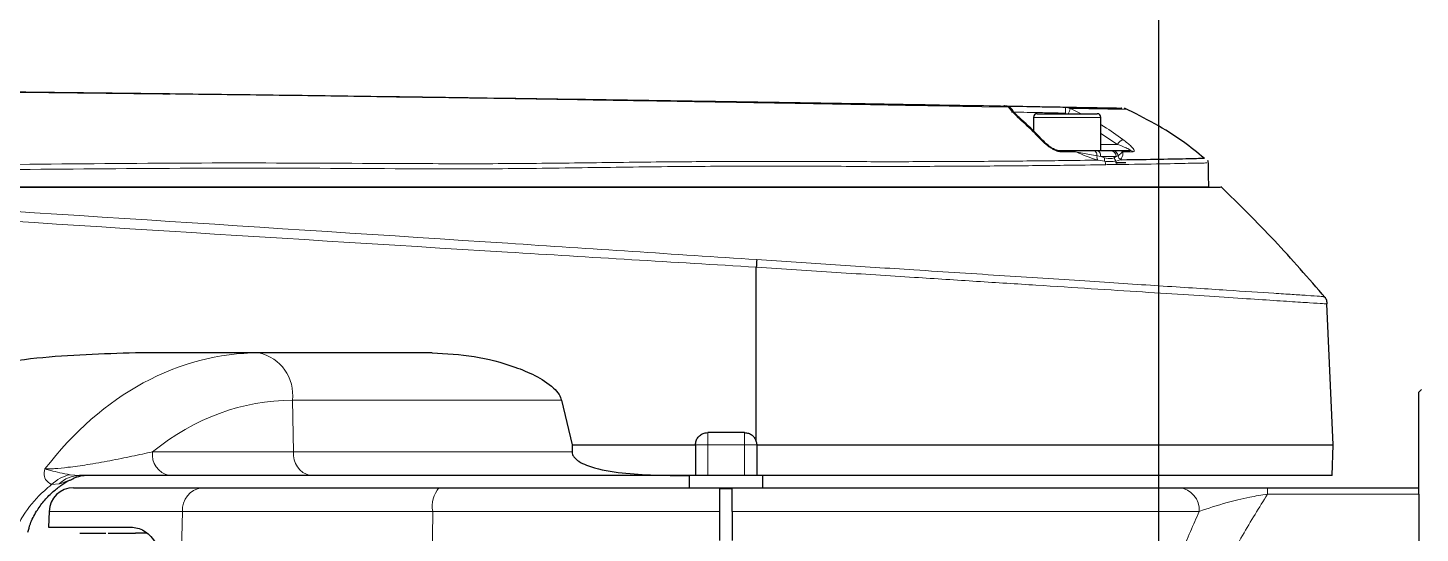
# Model space of a CAD drawing. Header units: millimetres. Extents: x 0 to 8400, y 0 to 5940.
# Drawn here: x 2664.6 to 2779.2, y 2030.9 to 2072.5 of the extents above; entities that cross this region are included whole.
import ezdxf

# ---------------------------------------------------------------- set-up
doc = ezdxf.new("R2010")
doc.units = ezdxf.units.MM
doc.linetypes.add('CENTERX2', pattern=[20.32, 12.7, -2.54, 2.54, -2.54])
doc.layers.add('do kich thuoc', color=10, linetype='Continuous', lineweight=5, plot=False)

msp = doc.modelspace()

# ---------------------------------------------------------------- linework, layer by layer
at = {"color": 8, "linetype": 'Continuous', "lineweight": 15}
for p, q in [((2745.354, 2065.923), (2743.142, 2065.963)), ((2750.456, 2065.829), (2751.319, 2065.387)), ((2747.889, 2065.084), (2747.401, 2065.084)), ((2752.952, 2065.084), (2747.889, 2065.084)), ((2754.318, 2062.855), (2752.952, 2063.76)), ((2752.937, 2061.863), (2752.636, 2061.911)), ((2752.937, 2061.863), (2753.24, 2061.763)), ((2754.205, 2061.863), (2752.937, 2061.863)), ((2752.952, 2062.855), (2754.318, 2062.855)), ((2754.069, 2061.776), (2754.205, 2061.863)), ((2754.358, 2061.925), (2754.205, 2061.863)), ((2753.27, 2061.476), (2752.686, 2061.57)), ((2754.576, 2061.598), (2754.186, 2061.489)), ((2754.576, 2061.598), (2754.668, 2061.6)), ((2708.546, 2041.808), (2686.396, 2041.808)), ((2686.396, 2041.808), (2686.497, 2037.559)), ((2720.585, 2039.143), (2720.585, 2038.134)), ((2723.613, 2039.143), (2723.613, 2038.134)), ((2719.576, 2038.134), (2720.585, 2038.134)), ((2720.585, 2038.134), (2720.585, 2035.61)), ((2723.613, 2038.134), (2720.585, 2038.134)), ((2724.622, 2038.134), (2723.613, 2038.134)), ((2723.613, 2035.61), (2723.613, 2038.134)), ((2674.884, 2037.559), (2686.497, 2037.559)), ((2686.497, 2037.559), (2709.422, 2037.559)), ((2668.11, 2035.676), (2668.882, 2035.61)), ((2667.188, 2034.914), (2666.582, 2034.857)), ((2722.099, 2034.553), (2722.099, 2034.601)), ((2766.663, 2034.072), (2766.663, 2034.601)), ((2779.128, 2034.072), (2766.663, 2034.072)), ((2677.36, 2032.653), (2666.37, 2032.653)), ((2677.36, 2032.653), (2676.744, 2009.872)), ((2697.949, 2032.653), (2677.36, 2032.653)), ((2697.949, 2032.653), (2697.747, 2009.872)), ((2721.594, 2032.653), (2697.949, 2032.653)), ((2761.05, 2032.653), (2722.604, 2032.653))]:
    msp.add_line(p, q, dxfattribs=at)
at = {"color": 7, "linetype": 'Continuous', "lineweight": 30}
for p, q in [((2745.636, 2065.716), (2745.62, 2065.744)), ((2747.703, 2065.387), (2748.139, 2065.387)), ((2748.139, 2065.387), (2752.649, 2065.387)), ((2747.401, 2065.084), (2747.401, 2063.943)), ((2752.952, 2062.359), (2752.952, 2065.084)), ((2748.17, 2063.187), (2748.175, 2063.181)), ((2748.25, 2063.116), (2748.18, 2063.186)), ((2749.376, 2062.359), (2750.644, 2062.359)), ((2752.342, 2062.359), (2752.617, 2062.359)), ((2752.617, 2062.359), (2753.737, 2062.359)), ((2753.737, 2062.359), (2753.882, 2062.359)), ((2754.48, 2062.359), (2755.336, 2062.359)), ((2748.662, 2059.331), (2748.662, 2059.305)), ((2751.69, 2059.305), (2751.69, 2059.331)), ((2724.585, 2038.407), (2724.585, 2052.759)), ((2724.585, 2052.759), (2724.585, 2052.759)), ((2772.073, 2038.134), (2771.561, 2049.743)), ((2697.897, 2045.704), (2673.485, 2045.704)), ((2779.33, 2042.676), (2779.128, 2042.474)), ((2779.128, 2034.072), (2779.128, 2042.474)), ((2708.546, 2041.808), (2709.42, 2038.134)), ((2723.613, 2039.143), (2720.585, 2039.143)), ((2709.42, 2038.134), (2719.576, 2038.134)), ((2709.42, 2038.134), (2709.422, 2037.559)), ((2719.576, 2038.134), (2719.576, 2035.61)), ((2724.585, 2038.407), (2724.622, 2038.134)), ((2724.622, 2038.134), (2772.073, 2038.134)), ((2724.622, 2038.134), (2724.622, 2035.61)), ((2771.985, 2035.61), (2772.073, 2038.134)), ((2687.873, 2035.61), (2676.26, 2035.61)), ((2719.092, 2035.61), (2687.873, 2035.61)), ((2719.071, 2035.61), (2719.071, 2034.601)), ((2719.576, 2035.61), (2719.092, 2035.61)), ((2720.585, 2035.61), (2719.576, 2035.61)), ((2723.613, 2035.61), (2720.585, 2035.61)), ((2724.622, 2035.61), (2723.613, 2035.61)), ((2771.985, 2035.61), (2724.622, 2035.61)), ((2725.127, 2034.601), (2725.127, 2035.61)), ((2668.447, 2035.397), (2668.378, 2035.369)), ((2668.387, 2034.601), (2678.922, 2034.601)), ((2678.922, 2034.601), (2698.462, 2034.601)), ((2698.462, 2034.601), (2722.099, 2034.601)), ((2721.594, 2034.553), (2722.099, 2034.553)), ((2722.099, 2034.601), (2759.383, 2034.601)), ((2722.099, 2034.553), (2722.604, 2034.552)), ((2766.663, 2034.601), (2779.128, 2034.601)), ((2779.128, 2034.072), (2779.128, 2011.672)), ((2666.37, 2032.653), (2666.325, 2031.371)), ((2721.594, 2030.262), (2721.594, 2032.653)), ((2722.604, 2032.653), (2722.604, 2030.265)), ((2666.325, 2031.371), (2673.25, 2031.371)), ((2668.911, 2030.866), (2671.045, 2030.866)), ((2671.222, 2030.866), (2673.496, 2030.866)), ((2674.417, 2030.866), (2673.496, 2030.866))]:
    msp.add_line(p, q, dxfattribs=at)
at = {"color": 0, "lineweight": 25}
for points in [[(2757.721, 2735.715), (3157.721, 2735.715), (3157.721, 1283.715), (2757.721, 1283.715)], [(2757.721, 2169.715), (3077.721, 2169.715), (3077.721, 1849.715), (2757.721, 1849.715)]]:
    msp.add_lwpolyline(points, close=True, dxfattribs=at)
at = {"color": 8, "linetype": 'Continuous', "lineweight": 15, "flags": 128}
for points in [[(2752.636, 2061.911), (2752.625, 2062.001), (2752.604, 2062.086), (2752.575, 2062.163), (2752.539, 2062.23), (2752.496, 2062.285), (2752.447, 2062.326), (2752.395, 2062.35), (2752.342, 2062.359)], [(2752.937, 2061.863), (2752.93, 2061.96), (2752.911, 2062.053), (2752.881, 2062.139), (2752.841, 2062.214), (2752.793, 2062.275), (2752.738, 2062.321), (2752.678, 2062.349), (2752.617, 2062.359)]]:
    msp.add_lwpolyline(points, dxfattribs=at)
at = {"color": 7, "linetype": 'Continuous', "lineweight": 30, "flags": 128}
msp.add_lwpolyline([(2761.834, 2059.331), (2761.815, 2060.384), (2761.799, 2061.34)], dxfattribs=at)
at = {"color": 7, "linetype": 'CENTERX2', "lineweight": 0}
msp.add_arc((2367.811, 2009.872), 709.586, 100, 80, dxfattribs=at)
at = {"color": 8, "linetype": 'Continuous', "lineweight": 15}
for centre, radius, start, end in [((2745.268, 2065.508), 0.424, 33.82215, 78.217), ((2746.075, 2065.63), 3.959, 357.21298, 4.39296), ((2758.147, 2062.085), 8.553, 154.04081, 157.31017), ((2746.231, 2064.703), 0.269, 47.06859, 86.987), ((2747.988, 2063.018), 0.248, 42.73742, 88.09386), ((2755.087, 2062.47), 0.86, 112.28522, 153.4511), ((2749.368, 2062.054), 0.305, 42.7621, 88.54019), ((2750.637, 2062.035), 0.324, 44.24329, 88.79295), ((2753.178, 2061.818), 0.55, 170.23659, 206.71836), ((2753.718, 2061.873), 0.487, 358.85328, 87.79012), ((2753.872, 2061.87), 0.489, 6.45546, 88.79858), ((2754.636, 2061.84), 0.571, 186.46953, 217.94668), ((2754.881, 2062.038), 0.535, 192.21002, 235.32149), ((2754.476, 2061.971), 0.387, 48.33184, 89.42047), ((2755.332, 2061.956), 0.402, 49.16505, 89.52527), ((2753.823, 2061.679), 0.589, 171.77171, 200.11713), ((2752.753, 2061.181), 0.595, 0.75446, 29.70061), ((2753.684, 2061.195), 0.582, 0.74203, 30.35758), ((2682.889, 2042.251), 3.534, 352.78964, 77.67182), ((2676.637, 2037.337), 1.767, 172.78964, 257.67182), ((2688.25, 2037.337), 1.767, 172.78964, 257.67182), ((2668.626, 2032.878), 2.845, 100.44886, 135.91383), ((2668.906, 2033.142), 2.469, 90.55824, 134.11269), ((2679.171, 2032.801), 1.817, 97.87646, 184.68794), ((2700.234, 2033.093), 2.327, 139.61471, 190.91783), ((2759.198, 2032.756), 1.854, 356.81418, 84.2778)]:
    msp.add_arc(centre, radius, start, end, dxfattribs=at)
at = {"color": 7, "linetype": 'Continuous', "lineweight": 30}
for centre, radius, start, end in [((2747.703, 2065.084), 0.303, 90, 180), ((2752.649, 2065.084), 0.303, 0, 90), ((2669.563, 2032.582), 3.028, 90.08086, 113.41646), ((2668.387, 2032.582), 2.019, 90, 178)]:
    msp.add_arc(centre, radius, start, end, dxfattribs=at)
at = {"color": 8, "linetype": 'Continuous', "lineweight": 15}
for centre, major_axis, ratio, start_param, end_param in [((2684.401, 2009.872), (-1.625, 35.813), 0.7306529, 6.2500374, 6.9976217), ((2687.153, 2010.012), (-1.625, 31.773), 0.7304642, 6.2458525, 6.768765)]:
    msp.add_ellipse(centre, major_axis=major_axis, ratio=ratio, start_param=start_param, end_param=end_param, dxfattribs=at)
at = {"color": 7, "linetype": 'Continuous', "lineweight": 30}
for points, knots in [([(2561.251, 2067.905), (2570.314, 2067.87), (2604.553, 2067.738), (2641.348, 2067.426), (2670.63, 2067.095), (2674.749, 2067.045), (2676.345, 2067.026)], [0, 0, 0, 0, 0.23618928, 0.89233763, 0.9582683, 1, 1, 1, 1]), ([(2743.142, 2065.963), (2742.631, 2065.972), (2740.737, 2066.007), (2736.896, 2066.077), (2731.714, 2066.17), (2726.176, 2066.265), (2720.759, 2066.357), (2715.648, 2066.444), (2710.987, 2066.521), (2706.501, 2066.595), (2700.919, 2066.683), (2694.275, 2066.777), (2686.707, 2066.88), (2679.133, 2066.976), (2671.567, 2067.068), (2641.352, 2067.417), (2604.558, 2067.732), (2570.317, 2067.867), (2561.253, 2067.903)], [0, 0, 0, 0, 0.0110802, 0.0411221, 0.0711648, 0.1018581, 0.1325492, 0.1589017, 0.1852592, 0.2112445, 0.2371167, 0.2780174, 0.3190027, 0.3601947, 0.4014656, 0.4426063, 0.8524586, 1, 1, 1, 1]), ([(2694.956, 2066.789), (2697.261, 2066.758), (2701.167, 2066.705), (2706.563, 2066.628), (2711.063, 2066.563), (2715.709, 2066.494), (2720.772, 2066.417), (2726.131, 2066.333), (2731.599, 2066.246), (2736.731, 2066.161), (2741.333, 2066.084), (2743.914, 2066.039), (2745.148, 2066.018)], [0, 0, 0, 0, 0.1294206, 0.2194348, 0.3098192, 0.4001519, 0.4904714, 0.5955024, 0.7005337, 0.8032404, 0.9059448, 1, 1, 1, 1]), ([(2710.605, 2066.548), (2712.076, 2066.524), (2715.32, 2066.473), (2720.531, 2066.388), (2726.102, 2066.295), (2731.551, 2066.2), (2735.565, 2066.128), (2737.667, 2066.088), (2738.152, 2066.079)], [0, 0, 0, 0, 0.16169234, 0.35650293, 0.55130841, 0.74641695, 0.94149312, 1, 1, 1, 1]), ([(2745.087, 2066.019), (2745.081, 2066.019), (2745.032, 2066.019), (2744.84, 2066.036), (2745.072, 2066.017), (2745.095, 2066.015)], [0, 0, 0, 0, 0.12577784, 0.91479684, 1, 1, 1, 1]), ([(2745.644, 2065.704), (2745.625, 2065.735), (2745.569, 2065.825), (2745.435, 2065.945), (2745.241, 2066.022), (2745.115, 2066.015), (2745.055, 2066.011)], [0, 0, 0, 0, 0.1686964, 0.4947146, 0.7605327, 1, 1, 1, 1]), ([(2745.123, 2066.018), (2745.288, 2066.016), (2745.619, 2066.01), (2746.783, 2065.99), (2748.289, 2065.963), (2749.445, 2065.943), (2750.023, 2065.933)], [0, 0, 0, 0, 0.2499585, 0.4999549, 0.7499763, 1, 1, 1, 1]), ([(2746.415, 2064.904), (2746.354, 2064.957), (2746.083, 2065.192), (2745.786, 2065.501), (2745.682, 2065.668), (2745.647, 2065.723)], [0, 0, 0, 0, 0.1625168, 0.7184572, 1, 1, 1, 1]), ([(2750.023, 2065.933), (2750.154, 2065.918), (2750.304, 2065.901), (2750.439, 2065.838), (2750.456, 2065.829)], [0, 0, 0, 0, 0.8692272, 1, 1, 1, 1]), ([(2750.023, 2065.933), (2750.227, 2065.929), (2751.355, 2065.909), (2753.02, 2065.88), (2754.288, 2065.857), (2754.768, 2065.848), (2754.65, 2065.85), (2754.634, 2065.851)], [0, 0, 0, 0, 0.0680876, 0.3776146, 0.687107, 0.9572778, 1, 1, 1, 1]), ([(2761.45, 2061.724), (2760.889, 2062.185), (2758.889, 2063.83), (2756.571, 2065.002), (2754.903, 2065.846)], [0, 0, 0, 0, 0.2806912, 1, 1, 1, 1]), ([(2755.067, 2065.758), (2755.049, 2065.768), (2755.023, 2065.782), (2754.994, 2065.79), (2754.984, 2065.793)], [0, 0, 0, 0, 0.6731403, 1, 1, 1, 1]), ([(2748.165, 2063.182), (2748.083, 2063.273), (2747.518, 2063.903), (2746.916, 2064.434), (2746.401, 2064.888)], [0, 0, 0, 0, 0.14515114, 1, 1, 1, 1]), ([(2749.367, 2062.358), (2749.371, 2062.358), (2749.38, 2062.359), (2749.371, 2062.359), (2749.343, 2062.363), (2749.295, 2062.375), (2749.218, 2062.402), (2749.109, 2062.451), (2748.946, 2062.54), (2748.711, 2062.697), (2748.451, 2062.903), (2748.314, 2063.048), (2748.25, 2063.116)], [0, 0, 0, 0, 0.0277484, 0.0608794, 0.0934771, 0.1357651, 0.1826746, 0.2494853, 0.3483951, 0.5086291, 0.7695889, 1, 1, 1, 1]), ([(2750.644, 2062.359), (2750.828, 2062.359), (2751.358, 2062.359), (2751.953, 2062.359), (2752.342, 2062.359)], [0, 0, 0, 0, 0.3476355, 1, 1, 1, 1]), ([(2753.882, 2062.359), (2753.978, 2062.359), (2754.129, 2062.359), (2754.386, 2062.359), (2754.48, 2062.359)], [0, 0, 0, 0, 0.6334828, 1, 1, 1, 1]), ([(2754.997, 2061.349), (2755.001, 2061.349), (2755.016, 2061.349), (2754.931, 2061.349), (2754.745, 2061.349), (2754.469, 2061.349), (2754.249, 2061.349), (2754.14, 2061.349)], [0, 0, 0, 0, 0.0602208, 0.2961684, 0.5318626, 0.7674781, 1, 1, 1, 1]), ([(2754.668, 2061.6), (2755.761, 2061.616), (2758.084, 2061.65), (2760.316, 2061.699), (2761.548, 2061.727), (2761.477, 2061.727), (2761.453, 2061.727)], [0, 0, 0, 0, 0.2603337, 0.5532772, 0.8462066, 1, 1, 1, 1]), ([(2761.787, 2061.369), (2761.783, 2061.425), (2761.779, 2061.483), (2761.749, 2061.53), (2761.748, 2061.532)], [0, 0, 0, 0, 0.96710318, 1, 1, 1, 1]), ([(2761.704, 2059.331), (2761.74, 2059.331), (2761.897, 2059.331), (2760.952, 2059.331), (2758.85, 2059.331), (2755.581, 2059.331), (2751.293, 2059.331), (2746.106, 2059.331), (2740.144, 2059.331), (2734.338, 2059.331), (2728.972, 2059.331), (2724.262, 2059.331), (2713.589, 2059.331), (2696.988, 2059.331), (2674.522, 2059.331), (2652.928, 2059.331), (2638.889, 2059.331), (2632.258, 2059.331)], [0, 0, 0, 0, 0.013789, 0.0604528, 0.1064789, 0.1525011, 0.1987352, 0.2449638, 0.2913145, 0.3376602, 0.3685157, 0.3994894, 0.4304355, 0.5767031, 0.7229741, 0.8691676, 1, 1, 1, 1]), ([(2632.424, 2059.331), (2641.489, 2059.331), (2659.622, 2059.331), (2681.331, 2059.331), (2697.488, 2059.331), (2707.115, 2059.331), (2715.721, 2059.331), (2723.321, 2059.331), (2730.728, 2059.331), (2737.703, 2059.331), (2744.079, 2059.331), (2749.749, 2059.331), (2754.588, 2059.331), (2758.432, 2059.331), (2761.156, 2059.331), (2762.691, 2059.331), (2762.757, 2059.331), (2762.786, 2059.331)], [0, 0, 0, 0, 0.176826, 0.3536727, 0.4217997, 0.4898411, 0.5386767, 0.5875218, 0.6360819, 0.682838, 0.7295978, 0.7763417, 0.8230855, 0.8700391, 0.9169908, 0.9638941, 1, 1, 1, 1]), ([(2771.423, 2050.247), (2770.046, 2051.831), (2767.296, 2054.997), (2764.308, 2057.938), (2762.816, 2059.407)], [0, 0, 0, 0, 0.5006406, 1, 1, 1, 1]), ([(2724.618, 2053.377), (2724.616, 2053.338), (2724.613, 2053.25), (2724.604, 2053.048), (2724.592, 2052.872), (2724.585, 2052.759)], [0, 0, 0, 0, 0.2209028, 0.5008634, 1, 1, 1, 1]), ([(2771.563, 2049.744), (2771.564, 2049.809), (2771.564, 2049.978), (2771.46, 2050.2), (2771.347, 2050.327), (2771.303, 2050.378)], [0, 0, 0, 0, 0.27551433, 0.71160244, 1, 1, 1, 1]), ([(2673.485, 2045.704), (2670.771, 2045.618), (2665.335, 2045.445), (2657.287, 2044.045), (2649.835, 2041.896), (2643.161, 2039.074), (2637.347, 2035.764), (2632.155, 2031.808), (2628.611, 2028.183), (2626.906, 2025.853), (2626.471, 2025.259)], [0, 0, 0, 0, 0.1532214, 0.3069003, 0.4600125, 0.5906136, 0.7154583, 0.8370404, 0.958452, 1, 1, 1, 1]), ([(2697.897, 2045.704), (2699.055, 2045.646), (2701.371, 2045.529), (2704.203, 2044.77), (2706.398, 2043.874), (2707.645, 2043.113), (2708.351, 2042.347), (2708.489, 2041.966), (2708.546, 2041.808)], [0, 0, 0, 0, 0.2946853, 0.5893602, 0.7406004, 0.897482, 0.9575438, 1, 1, 1, 1]), ([(2719.576, 2038.134), (2719.587, 2038.247), (2719.609, 2038.474), (2719.783, 2038.777), (2720.04, 2039.005), (2720.323, 2039.126), (2720.511, 2039.138), (2720.585, 2039.143)], [0, 0, 0, 0, 0.2146711, 0.4293252, 0.6442666, 0.8594038, 1, 1, 1, 1]), ([(2723.613, 2039.143), (2723.727, 2039.132), (2723.954, 2039.11), (2724.254, 2038.936), (2724.478, 2038.694), (2724.551, 2038.497), (2724.585, 2038.407)], [0, 0, 0, 0, 0.2601454, 0.5203183, 0.7801514, 1, 1, 1, 1]), ([(2709.422, 2037.559), (2709.431, 2037.482), (2709.452, 2037.312), (2709.643, 2037.03), (2710.21, 2036.578), (2711.656, 2036.072), (2713.87, 2035.753), (2716.494, 2035.621), (2718.24, 2035.614), (2719.092, 2035.61)], [0, 0, 0, 0, 0.0222559, 0.0495898, 0.0965589, 0.2326905, 0.4893281, 0.7507197, 1, 1, 1, 1]), ([(2676.26, 2035.61), (2675.634, 2035.61), (2674.371, 2035.61), (2672.218, 2035.61), (2670.325, 2035.61), (2669.192, 2035.61), (2668.882, 2035.61)], [0, 0, 0, 0, 0.2951566, 0.5963922, 0.8897486, 1, 1, 1, 1]), ([(2664.628, 2030.936), (2664.686, 2031.165), (2664.821, 2031.699), (2665.266, 2032.592), (2665.891, 2033.47), (2666.583, 2034.199), (2667.299, 2034.776), (2667.938, 2035.174), (2668.269, 2035.315), (2668.397, 2035.369)], [0, 0, 0, 0, 0.1591613, 0.3710043, 0.539744, 0.6880753, 0.8159907, 0.9286126, 1, 1, 1, 1]), ([(2721.594, 2032.653), (2721.594, 2032.838), (2721.594, 2033.249), (2721.594, 2033.825), (2721.594, 2034.297), (2721.594, 2034.493), (2721.594, 2034.548), (2721.594, 2034.553)], [0, 0, 0, 0, 0.21026491, 0.46647175, 0.72267281, 0.97889202, 1, 1, 1, 1]), ([(2722.604, 2032.653), (2722.604, 2032.838), (2722.604, 2033.248), (2722.604, 2033.824), (2722.604, 2034.296), (2722.604, 2034.492), (2722.604, 2034.548), (2722.604, 2034.552)], [0, 0, 0, 0, 0.2097845, 0.466121, 0.7224773, 0.9788304, 1, 1, 1, 1]), ([(2759.383, 2034.601), (2759.796, 2034.601), (2760.634, 2034.601), (2762.386, 2034.601), (2764.4, 2034.601), (2765.99, 2034.601), (2766.663, 2034.601)], [0, 0, 0, 0, 0.2295786, 0.4658453, 0.7735847, 1, 1, 1, 1]), ([(2673.25, 2031.371), (2673.609, 2031.297), (2674.29, 2031.158), (2675.122, 2030.194), (2675.631, 2029.014), (2675.79, 2028.03), (2675.778, 2027.464), (2675.775, 2027.334)], [0, 0, 0, 0, 0.2980253, 0.5649311, 0.7536794, 0.9434809, 1, 1, 1, 1])]:
    msp.add_open_spline(points, degree=3, knots=knots, dxfattribs=at)
at = {"color": 8, "linetype": 'Continuous', "lineweight": 15}
for points, knots in [([(2745.354, 2065.923), (2745.341, 2065.934), (2745.275, 2065.993), (2745.205, 2066.007), (2745.148, 2066.018)], [0, 0, 0, 0, 0.1918652, 1, 1, 1, 1]), ([(2746.245, 2064.972), (2745.917, 2065.281), (2745.559, 2065.62), (2745.37, 2065.899), (2745.354, 2065.923)], [0, 0, 0, 0, 0.91512, 1, 1, 1, 1]), ([(2750.03, 2065.437), (2749.51, 2065.447), (2748.468, 2065.467), (2747.097, 2065.494), (2746.096, 2065.513), (2745.557, 2065.524), (2745.582, 2065.523), (2745.591, 2065.523)], [0, 0, 0, 0, 0.2191426, 0.4382875, 0.6574131, 0.8765096, 1, 1, 1, 1]), ([(2755.071, 2065.748), (2755.082, 2065.747), (2755.195, 2065.745), (2754.717, 2065.753), (2753.436, 2065.775), (2751.77, 2065.805), (2750.64, 2065.826), (2750.456, 2065.829)], [0, 0, 0, 0, 0.0304066, 0.3082501, 0.618673, 0.9381008, 1, 1, 1, 1]), ([(2747.996, 2063.266), (2747.823, 2063.449), (2747.252, 2064.054), (2746.659, 2064.595), (2746.245, 2064.972)], [0, 0, 0, 0, 0.3026517, 1, 1, 1, 1]), ([(2752.952, 2064.487), (2753.035, 2064.436), (2753.652, 2064.053), (2754.246, 2063.631), (2754.761, 2063.266)], [0, 0, 0, 0, 0.1349197, 1, 1, 1, 1]), ([(2749.592, 2062.261), (2749.536, 2062.266), (2749.424, 2062.275), (2749.197, 2062.356), (2748.903, 2062.507), (2748.489, 2062.792), (2748.189, 2063.063), (2748.024, 2063.237), (2747.996, 2063.266)], [0, 0, 0, 0, 0.1027811, 0.2054665, 0.342266, 0.5575555, 0.9264831, 1, 1, 1, 1]), ([(2754.761, 2063.266), (2755.013, 2063.071), (2755.346, 2062.814), (2755.609, 2062.513), (2755.693, 2062.373), (2755.691, 2062.288), (2755.644, 2062.262), (2755.604, 2062.261), (2755.596, 2062.261)], [0, 0, 0, 0, 0.4750078, 0.6262383, 0.7781707, 0.8832352, 0.9768297, 1, 1, 1, 1]), ([(2750.869, 2062.261), (2750.647, 2062.261), (2750.229, 2062.261), (2749.795, 2062.261), (2749.592, 2062.261)], [0, 0, 0, 0, 0.5322453, 1, 1, 1, 1]), ([(2752.686, 2061.57), (2752.227, 2061.719), (2751.635, 2061.912), (2751.01, 2062.197), (2750.869, 2062.261)], [0, 0, 0, 0, 0.7759531, 1, 1, 1, 1]), ([(2752.636, 2061.911), (2752.236, 2061.981), (2751.65, 2062.083), (2751.057, 2062.218), (2750.869, 2062.261)], [0, 0, 0, 0, 0.6826693, 1, 1, 1, 1]), ([(2753.24, 2061.763), (2753.447, 2061.718), (2753.769, 2061.649), (2753.99, 2061.742), (2754.069, 2061.776)], [0, 0, 0, 0, 0.6418236, 1, 1, 1, 1]), ([(2755.336, 2062.359), (2755.34, 2062.359), (2755.357, 2062.359), (2755.37, 2062.364), (2755.373, 2062.378), (2755.358, 2062.394), (2755.311, 2062.431), (2755.21, 2062.488), (2754.89, 2062.64), (2754.567, 2062.761), (2754.318, 2062.855)], [0, 0, 0, 0, 0.0155883, 0.0542539, 0.0792357, 0.1442628, 0.1611882, 0.3024841, 0.460062, 1, 1, 1, 1]), ([(2754.733, 2062.261), (2754.694, 2062.218), (2754.579, 2062.09), (2754.446, 2061.991), (2754.358, 2061.925)], [0, 0, 0, 0, 0.336339, 1, 1, 1, 1]), ([(2754.733, 2062.261), (2754.743, 2062.216), (2754.8, 2061.947), (2754.678, 2061.757), (2754.576, 2061.598)], [0, 0, 0, 0, 0.16499514, 1, 1, 1, 1]), ([(2755.596, 2062.261), (2755.428, 2062.261), (2755.147, 2062.261), (2754.852, 2062.261), (2754.733, 2062.261)], [0, 0, 0, 0, 0.5986574, 1, 1, 1, 1]), ([(2753.348, 2061.189), (2752.236, 2061.172), (2749.629, 2061.131), (2744.642, 2061.085), (2738.616, 2061.047), (2732.024, 2061.053), (2725.176, 2061.074), (2718.035, 2061.05), (2710.71, 2060.946), (2703.227, 2060.84), (2693.485, 2060.859), (2681.571, 2060.947), (2667.468, 2060.818), (2650.982, 2060.726), (2639.387, 2060.149), (2632.256, 2060.149), (2632.256, 2060.149)], [0, 0, 0, 0, 0.0417304, 0.0978281, 0.1539283, 0.2085524, 0.2636319, 0.3185917, 0.3774784, 0.4364014, 0.4952193, 0.6073547, 0.7195449, 0.8317398, 0.9999995, 1, 1, 1, 1]), ([(2651.374, 2061.043), (2652.024, 2061.053), (2657.377, 2061.136), (2667.426, 2061.259), (2681.547, 2061.366), (2693.361, 2061.291), (2702.899, 2061.258), (2710.072, 2061.336), (2716.677, 2061.425), (2722.703, 2061.461), (2728.107, 2061.454), (2733.391, 2061.438), (2738.952, 2061.438), (2744.527, 2061.473), (2749.276, 2061.517), (2751.738, 2061.555), (2752.686, 2061.57)], [0, 0, 0, 0, 0.018487, 0.152181, 0.28587, 0.4194922, 0.486632, 0.5538955, 0.621128, 0.6721775, 0.7234955, 0.7745777, 0.8253033, 0.8918014, 0.9582965, 1, 1, 1, 1]), ([(2754.186, 2061.489), (2754.032, 2061.468), (2753.755, 2061.428), (2753.419, 2061.461), (2753.27, 2061.476)], [0, 0, 0, 0, 0.5556022, 1, 1, 1, 1]), ([(2754.266, 2061.203), (2754.1, 2061.205), (2753.799, 2061.21), (2753.487, 2061.196), (2753.348, 2061.189)], [0, 0, 0, 0, 0.5528022, 1, 1, 1, 1]), ([(2761.647, 2061.337), (2761.673, 2061.336), (2761.748, 2061.334), (2760.517, 2061.315), (2758.168, 2061.257), (2755.574, 2061.221), (2754.266, 2061.203)], [0, 0, 0, 0, 0.1498671, 0.4261456, 0.7105522, 1, 1, 1, 1]), ([(2724.585, 2052.759), (2717.756, 2053.168), (2691.135, 2054.76), (2655.883, 2057.018), (2627.454, 2058.792), (2618.816, 2059.331)], [0, 0, 0, 0, 0.1936461, 0.7549831, 1, 1, 1, 1]), ([(2632.424, 2059.331), (2636.535, 2059.068), (2660.437, 2057.539), (2691.166, 2055.575), (2717.787, 2053.826), (2724.618, 2053.377)], [0, 0, 0, 0, 0.1337809, 0.7777352, 1, 1, 1, 1]), ([(2771.488, 2049.74), (2771.453, 2049.742), (2771.384, 2049.745), (2770.233, 2049.82), (2768.576, 2049.926), (2766.34, 2050.069), (2763.559, 2050.248), (2760.239, 2050.464), (2756.444, 2050.709), (2752.233, 2050.98), (2747.65, 2051.274), (2742.768, 2051.584), (2737.281, 2051.944), (2731.201, 2052.318), (2726.79, 2052.612), (2724.585, 2052.759)], [0, 0, 0, 0, 0.08314146, 0.16003991, 0.23376869, 0.30773405, 0.3814629, 0.45530842, 0.52939116, 0.60323745, 0.67647813, 0.74994911, 0.82319025, 0.9115965, 1, 1, 1, 1]), ([(2724.618, 2053.377), (2726.791, 2053.236), (2731.178, 2052.95), (2738.07, 2052.497), (2743.907, 2052.123), (2748.649, 2051.814), (2753.16, 2051.522), (2757.269, 2051.252), (2760.87, 2051.02), (2764.099, 2050.808), (2766.749, 2050.636), (2768.76, 2050.507), (2770.084, 2050.421), (2771.145, 2050.35), (2771.221, 2050.345), (2771.26, 2050.343)], [0, 0, 0, 0, 0.0875893, 0.1767902, 0.2851579, 0.3409369, 0.3967154, 0.5059372, 0.5621865, 0.618436, 0.7274706, 0.7836249, 0.8397782, 0.9166564, 1, 1, 1, 1]), ([(2666.029, 2036.149), (2666.224, 2036.151), (2666.472, 2036.155), (2667.108, 2036.196), (2668.089, 2036.293), (2669.671, 2036.52), (2671.445, 2036.837), (2673.228, 2037.201), (2674.329, 2037.439), (2674.884, 2037.559)], [0, 0, 0, 0, 0.0756472, 0.0961972, 0.2048453, 0.3614898, 0.5613442, 0.7789162, 1, 1, 1, 1]), ([(2666.582, 2034.857), (2666.388, 2034.983), (2666.04, 2035.209), (2665.937, 2035.663), (2665.973, 2035.946), (2665.999, 2036.055), (2666.017, 2036.114), (2666.028, 2036.146), (2666.029, 2036.149)], [0, 0, 0, 0, 0.4536854, 0.8119499, 0.9026949, 0.9487812, 0.9951377, 1, 1, 1, 1]), ([(2666.029, 2036.149), (2666.031, 2036.148), (2666.075, 2036.137), (2666.159, 2036.117), (2666.314, 2036.077), (2666.653, 2035.989), (2667.239, 2035.821), (2667.816, 2035.725), (2668.11, 2035.676)], [0, 0, 0, 0, 0.0048023, 0.0839021, 0.1517924, 0.2689343, 0.6277924, 1, 1, 1, 1]), ([(2663.145, 2029.629), (2663.381, 2030.422), (2663.679, 2031.42), (2664.687, 2033.02), (2665.54, 2034.022), (2666.379, 2034.694), (2666.582, 2034.857)], [0, 0, 0, 0, 0.4249692, 0.5353142, 0.8872075, 1, 1, 1, 1]), ([(2668.4, 2035.365), (2668.281, 2035.318), (2667.928, 2035.178), (2667.483, 2035.02), (2667.188, 2034.914)], [0, 0, 0, 0, 0.3346032, 1, 1, 1, 1]), ([(2766.663, 2034.072), (2766.166, 2033.995), (2764.932, 2033.807), (2762.96, 2033.308), (2761.771, 2032.9), (2761.05, 2032.653)], [0, 0, 0, 0, 0.2100342, 0.5203938, 1, 1, 1, 1]), ([(2766.663, 2034.072), (2765.979, 2032.971), (2764.95, 2031.318), (2763.017, 2027.837), (2761.914, 2025.286), (2761.117, 2023.445)], [0, 0, 0, 0, 0.35656446, 0.53569251, 1, 1, 1, 1]), ([(2758.912, 2027.482), (2759.371, 2028.675), (2760.06, 2030.465), (2760.802, 2032.106), (2761.05, 2032.653)], [0, 0, 0, 0, 0.6666054, 1, 1, 1, 1])]:
    msp.add_open_spline(points, degree=3, knots=knots, dxfattribs=at)
at = {"layer": 'do kich thuoc', "color": 0}
msp.add_line((2757.721, 2735.715, -1315.267), (2757.721, 1283.715, -1315.267), dxfattribs=at)
at = {"layer": 'do kich thuoc', "color": 0, "elevation": -1315.267}
msp.add_lwpolyline([(2757.721, 2169.715), (3077.721, 2169.715), (3077.721, 1849.715), (2757.721, 1849.715)], close=True, dxfattribs=at)

doc.saveas('drawing.dxf')
